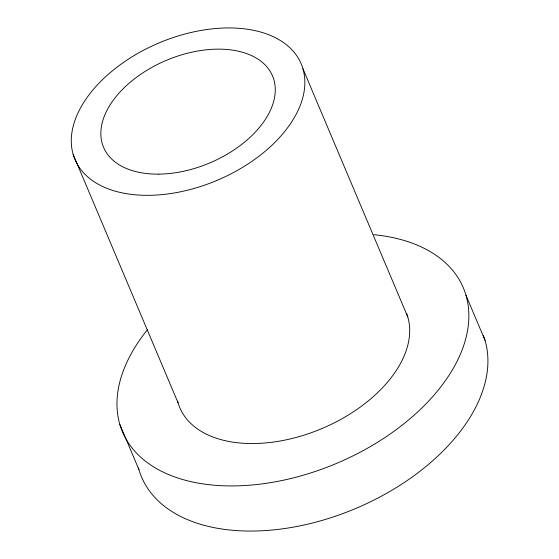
<?xml version="1.0" encoding="UTF-8"?>
<svg xmlns="http://www.w3.org/2000/svg" width="559" height="559" viewBox="0 0 559 559"><rect width="100%" height="100%" fill="white"/><g stroke="black" fill="none" stroke-linecap="round" stroke-linejoin="round"><path stroke-width="0.84" d="M465.961 295.222L485.023 340.354M302.929 68.736A122.805 74.592 -22.9 0 1 148.897 195.322A122.805 74.592 -22.9 0 1 112.359 70.846A122.805 74.592 -22.9 0 1 302.929 68.736L407.784 316.953M73.194 154.536L178.042 402.746M119.857 424.477L138.925 469.602M483.388 335.449A185.008 112.366 -22.9 0 1 346.44 512.226A185.008 112.366 -22.9 0 1 138.471 467.995M373.901 234.696A185.008 112.366 -22.9 0 1 445.754 380.148A185.008 112.366 -22.9 0 1 199.731 483.381A185.008 112.366 -22.9 0 1 147.499 329.698M406.707 313.746A122.805 74.592 -22.9 0 1 315.36 431.199A122.805 74.592 -22.9 0 1 177.608 401.18M158.812 174.128A91.704 55.697 -22.9 0 0 273.84 79.602A91.704 55.697 -22.9 0 0 131.533 81.174A91.704 55.697 -22.9 0 0 158.812 174.128"/></g></svg>
